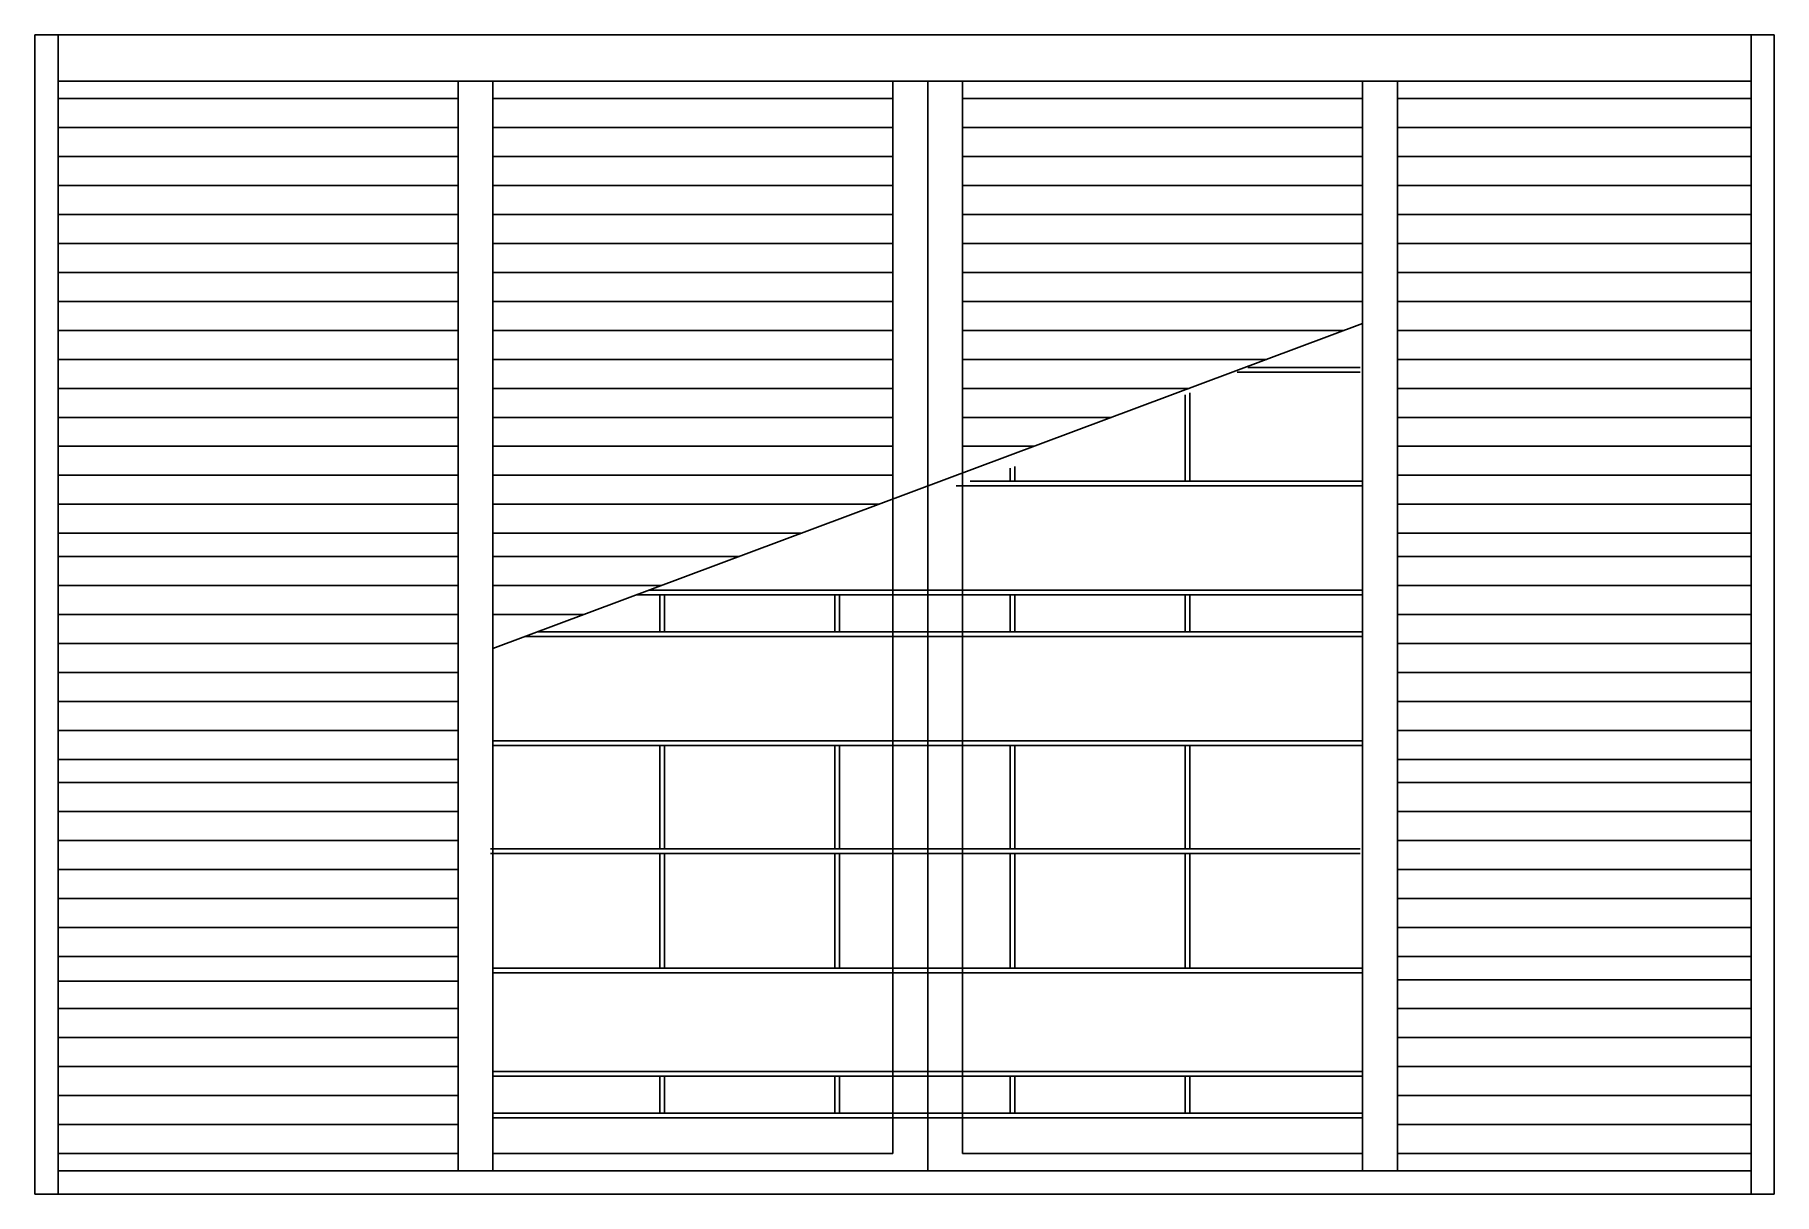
# Model space of a CAD drawing. Header units: millimetres. Extents: x 439.6 to 441.1, y 1327.38 to 1328.38.
import ezdxf

# ---------------------------------------------------------------- set-up
doc = ezdxf.new("R2010")
doc.units = ezdxf.units.MM
doc.header["$LTSCALE"] = 0.5
doc.layers.add('Gravia_Venezianas', color=1, linetype='Continuous')
doc.layers.add('Ltype_interrupção', color=7, linetype='INTERRUP')
doc.linetypes.add('INTERRUP', pattern='A,0.6,-0.04,[1,INTERRUP.shx,S=0.1,R=0,X=0,Y=0],-0.04', length=0.68)

msp = doc.modelspace()

# ---------------------------------------------------------------- linework, layer by layer
at = {"layer": 'Gravia_Venezianas', "color": 2}
for p, q in [((439.6034, 1328.3758), (439.6034, 1327.3758)), ((441.1034, 1328.3758), (439.6034, 1328.3758)), ((441.1034, 1327.3758), (441.1034, 1328.3758)), ((439.6034, 1327.3758), (441.1034, 1327.3758))]:
    msp.add_line(p, q, dxfattribs=at)
at = {"layer": 'Gravia_Venezianas'}
for p, q in [((439.6234, 1328.3758), (439.6234, 1327.3758)), ((441.0834, 1327.3758), (441.0834, 1328.3758)), ((441.0834, 1328.3358), (439.6234, 1328.3358)), ((441.0834, 1328.3358), (439.6234, 1328.3358)), ((439.9684, 1328.3358), (439.9684, 1327.3958)), ((439.9984, 1328.3358), (439.9984, 1327.3958)), ((440.3434, 1328.3358), (440.3434, 1327.4108)), ((440.3734, 1328.3358), (440.3734, 1327.3958)), ((440.4034, 1328.3358), (440.4034, 1327.4108)), ((440.7484, 1328.3358), (440.7484, 1327.3958)), ((440.7784, 1328.3358), (440.7784, 1327.3958)), ((439.9684, 1328.3208), (439.6234, 1328.3208)), ((440.3434, 1328.3208), (439.9984, 1328.3208)), ((440.7484, 1328.3208), (440.4034, 1328.3208)), ((441.0834, 1328.3208), (440.7784, 1328.3208)), ((439.9684, 1328.2958), (439.6234, 1328.2958)), ((440.3434, 1328.2958), (439.9984, 1328.2958)), ((440.7484, 1328.2958), (440.4034, 1328.2958)), ((441.0834, 1328.2958), (440.7784, 1328.2958)), ((439.9684, 1328.2708), (439.6234, 1328.2708)), ((440.3434, 1328.2708), (439.9984, 1328.2708)), ((440.7484, 1328.2708), (440.4034, 1328.2708)), ((441.0834, 1328.2708), (440.7784, 1328.2708)), ((439.9684, 1328.2458), (439.6234, 1328.2458)), ((440.3434, 1328.2458), (439.9984, 1328.2458)), ((440.7484, 1328.2458), (440.4034, 1328.2458)), ((441.0834, 1328.2458), (440.7784, 1328.2458)), ((439.9684, 1328.2208), (439.6234, 1328.2208)), ((440.3434, 1328.2208), (439.9984, 1328.2208)), ((440.7484, 1328.2208), (440.4034, 1328.2208)), ((441.0834, 1328.2208), (440.7784, 1328.2208)), ((439.9684, 1328.1958), (439.6234, 1328.1958)), ((440.3434, 1328.1958), (439.9984, 1328.1958)), ((440.7484, 1328.1958), (440.4034, 1328.1958)), ((441.0834, 1328.1958), (440.7784, 1328.1958)), ((439.9684, 1328.1708), (439.6234, 1328.1708)), ((440.3434, 1328.1708), (439.9984, 1328.1708)), ((440.7484, 1328.1708), (440.4034, 1328.1708)), ((441.0834, 1328.1708), (440.7784, 1328.1708)), ((439.9684, 1328.1458), (439.6234, 1328.1458)), ((440.3434, 1328.1458), (439.9984, 1328.1458)), ((440.7484, 1328.1458), (440.4034, 1328.1458)), ((441.0834, 1328.1458), (440.7784, 1328.1458)), ((439.9684, 1328.1208), (439.6234, 1328.1208)), ((440.3434, 1328.1208), (439.9984, 1328.1208)), ((440.7326, 1328.1208), (440.4034, 1328.1208)), ((441.0834, 1328.1208), (440.7784, 1328.1208)), ((439.9684, 1328.0958), (439.6234, 1328.0958)), ((440.3434, 1328.0958), (439.9984, 1328.0958)), ((440.6657, 1328.0958), (440.4034, 1328.0958)), ((440.6494, 1328.0887), (440.7464, 1328.0887)), ((441.0834, 1328.0958), (440.7784, 1328.0958)), ((439.9684, 1328.0708), (439.6234, 1328.0708)), ((440.3434, 1328.0708), (439.9984, 1328.0708)), ((440.5988, 1328.0708), (440.4034, 1328.0708)), ((440.6402, 1328.0847), (440.7464, 1328.0847)), ((441.0834, 1328.0708), (440.7784, 1328.0708)), ((440.5954, 1328.0653), (440.5954, 1327.9907)), ((440.5994, 1328.067), (440.5994, 1327.9907)), ((439.9684, 1328.0458), (439.6234, 1328.0458)), ((440.3434, 1328.0458), (439.9984, 1328.0458)), ((440.5319, 1328.0458), (440.4034, 1328.0458)), ((441.0834, 1328.0458), (440.7784, 1328.0458)), ((439.9684, 1328.0208), (439.6234, 1328.0208)), ((440.3434, 1328.0208), (439.9984, 1328.0208)), ((440.465, 1328.0208), (440.4034, 1328.0208)), ((441.0834, 1328.0208), (440.7784, 1328.0208)), ((439.9684, 1327.9958), (439.6234, 1327.9958)), ((440.3434, 1327.9958), (439.9984, 1327.9958)), ((440.4444, 1328.002), (440.4444, 1327.9907)), ((440.4484, 1328.0033), (440.4484, 1327.9907)), ((441.0834, 1327.9958), (440.7784, 1327.9958)), ((440.3979, 1327.9867), (440.7484, 1327.9867)), ((440.4101, 1327.9907), (440.7484, 1327.9907)), ((439.9684, 1327.9708), (439.6234, 1327.9708)), ((440.3312, 1327.9708), (439.9984, 1327.9708)), ((441.0834, 1327.9708), (440.7784, 1327.9708)), ((439.9684, 1327.9458), (439.6234, 1327.9458)), ((440.2643, 1327.9458), (439.9984, 1327.9458)), ((441.0834, 1327.9458), (440.7784, 1327.9458)), ((439.9684, 1327.9258), (439.6234, 1327.9258)), ((440.2107, 1327.9258), (439.9984, 1327.9258)), ((441.0834, 1327.9258), (440.7784, 1327.9258)), ((439.9684, 1327.9008), (439.6234, 1327.9008)), ((440.1438, 1327.9008), (439.9984, 1327.9008)), ((440.1222, 1327.8927), (440.7484, 1327.8927)), ((440.1329, 1327.8967), (440.7484, 1327.8967)), ((440.1424, 1327.8927), (440.1424, 1327.8607)), ((440.1464, 1327.8927), (440.1464, 1327.8607)), ((440.2934, 1327.8927), (440.2934, 1327.8607)), ((440.2974, 1327.8927), (440.2974, 1327.8607)), ((440.4444, 1327.8927), (440.4444, 1327.8607)), ((440.4484, 1327.8927), (440.4484, 1327.8607)), ((440.5954, 1327.8927), (440.5954, 1327.8607)), ((440.5994, 1327.8927), (440.5994, 1327.8607)), ((441.0834, 1327.9008), (440.7784, 1327.9008)), ((439.9684, 1327.8758), (439.6234, 1327.8758)), ((440.0769, 1327.8758), (439.9984, 1327.8758)), ((441.0834, 1327.8758), (440.7784, 1327.8758)), ((440.0366, 1327.8607), (440.7484, 1327.8607)), ((439.9684, 1327.8508), (439.6234, 1327.8508)), ((440.0259, 1327.8567), (440.7484, 1327.8567)), ((441.0834, 1327.8508), (440.7784, 1327.8508)), ((439.9684, 1327.8258), (439.6234, 1327.8258)), ((441.0834, 1327.8258), (440.7784, 1327.8258)), ((439.9684, 1327.8008), (439.6234, 1327.8008)), ((441.0834, 1327.8008), (440.7784, 1327.8008)), ((439.9684, 1327.7758), (439.6234, 1327.7758)), ((441.0834, 1327.7758), (440.7784, 1327.7758)), ((439.9984, 1327.7667), (440.7484, 1327.7667)), ((439.9984, 1327.7667), (440.7484, 1327.7667)), ((439.9984, 1327.7627), (440.7484, 1327.7627)), ((439.9984, 1327.7627), (440.7484, 1327.7627)), ((440.1424, 1327.7627), (440.1424, 1327.6737)), ((440.1464, 1327.7627), (440.1464, 1327.6737)), ((440.2934, 1327.7627), (440.2934, 1327.6737)), ((440.2974, 1327.7627), (440.2974, 1327.6737)), ((440.4444, 1327.7627), (440.4444, 1327.6737)), ((440.4484, 1327.7627), (440.4484, 1327.6737)), ((440.5954, 1327.7627), (440.5954, 1327.6737)), ((440.5994, 1327.7627), (440.5994, 1327.6737)), ((439.9684, 1327.7508), (439.6234, 1327.7508)), ((441.0834, 1327.7508), (440.7784, 1327.7508)), ((439.9684, 1327.7308), (439.6234, 1327.7308)), ((441.0834, 1327.7308), (440.7784, 1327.7308)), ((439.9684, 1327.7058), (439.6234, 1327.7058)), ((441.0834, 1327.7058), (440.7784, 1327.7058)), ((439.9684, 1327.6808), (439.6234, 1327.6808)), ((441.0834, 1327.6808), (440.7784, 1327.6808)), ((439.9964, 1327.6737), (440.7464, 1327.6737)), ((439.9964, 1327.6697), (440.7464, 1327.6697)), ((440.1424, 1327.6697), (440.1424, 1327.5707)), ((440.1464, 1327.6697), (440.1464, 1327.5707)), ((440.2934, 1327.6697), (440.2934, 1327.5707)), ((440.2974, 1327.6697), (440.2974, 1327.5707)), ((440.4444, 1327.6697), (440.4444, 1327.5707)), ((440.4484, 1327.6697), (440.4484, 1327.5707)), ((440.5954, 1327.6697), (440.5954, 1327.5707)), ((440.5994, 1327.6697), (440.5994, 1327.5707)), ((439.9684, 1327.6558), (439.6234, 1327.6558)), ((441.0834, 1327.6558), (440.7784, 1327.6558)), ((439.9684, 1327.6308), (439.6234, 1327.6308)), ((441.0834, 1327.6308), (440.7784, 1327.6308)), ((439.9684, 1327.6058), (439.6234, 1327.6058)), ((439.9684, 1327.6058), (439.6234, 1327.6058)), ((441.0834, 1327.6058), (440.7784, 1327.6058)), ((439.9684, 1327.5808), (439.6234, 1327.5808)), ((441.0834, 1327.5808), (440.7784, 1327.5808)), ((439.9984, 1327.5707), (440.7484, 1327.5707)), ((439.9984, 1327.5707), (440.7484, 1327.5707)), ((439.9984, 1327.5667), (440.7484, 1327.5667)), ((439.9984, 1327.5667), (440.7484, 1327.5667)), ((441.0834, 1327.5608), (440.7784, 1327.5608)), ((439.9684, 1327.5596), (439.6234, 1327.5596)), ((439.9684, 1327.5358), (439.6234, 1327.5358)), ((441.0834, 1327.5358), (440.7784, 1327.5358)), ((439.9684, 1327.5108), (439.6234, 1327.5108)), ((441.0834, 1327.5108), (440.7784, 1327.5108)), ((439.9684, 1327.4858), (439.6234, 1327.4858)), ((439.9684, 1327.4858), (439.6234, 1327.4858)), ((441.0834, 1327.4858), (440.7784, 1327.4858)), ((439.9984, 1327.4817), (440.7484, 1327.4817)), ((439.9984, 1327.4817), (440.7484, 1327.4817)), ((439.9984, 1327.4777), (440.7484, 1327.4777)), ((439.9984, 1327.4777), (440.7484, 1327.4777)), ((440.1424, 1327.4777), (440.1424, 1327.4457)), ((440.1464, 1327.4777), (440.1464, 1327.4457)), ((440.2934, 1327.4777), (440.2934, 1327.4457)), ((440.2974, 1327.4777), (440.2974, 1327.4457)), ((440.4444, 1327.4777), (440.4444, 1327.4457)), ((440.4484, 1327.4777), (440.4484, 1327.4457)), ((440.5954, 1327.4777), (440.5954, 1327.4457)), ((440.5994, 1327.4777), (440.5994, 1327.4457)), ((439.9684, 1327.4608), (439.6234, 1327.4608)), ((441.0834, 1327.4608), (440.7784, 1327.4608)), ((439.9984, 1327.4457), (440.7484, 1327.4457)), ((439.9984, 1327.4457), (440.7484, 1327.4457)), ((439.9984, 1327.4417), (440.7484, 1327.4417)), ((439.9984, 1327.4417), (440.7484, 1327.4417)), ((439.9684, 1327.4358), (439.6234, 1327.4358)), ((441.0834, 1327.4358), (440.7784, 1327.4358)), ((439.9684, 1327.4108), (439.6234, 1327.4108)), ((439.9984, 1327.4108), (440.3434, 1327.4108)), ((440.4034, 1327.4108), (440.7484, 1327.4108)), ((441.0834, 1327.4108), (440.7784, 1327.4108)), ((439.6234, 1327.3958), (441.0834, 1327.3958))]:
    msp.add_line(p, q, dxfattribs=at)
at = {"layer": 'Ltype_interrupção', "color": 1}
msp.add_line((440.7484, 1328.1266), (439.9984, 1327.8464), dxfattribs=at)

doc.saveas('drawing.dxf')
